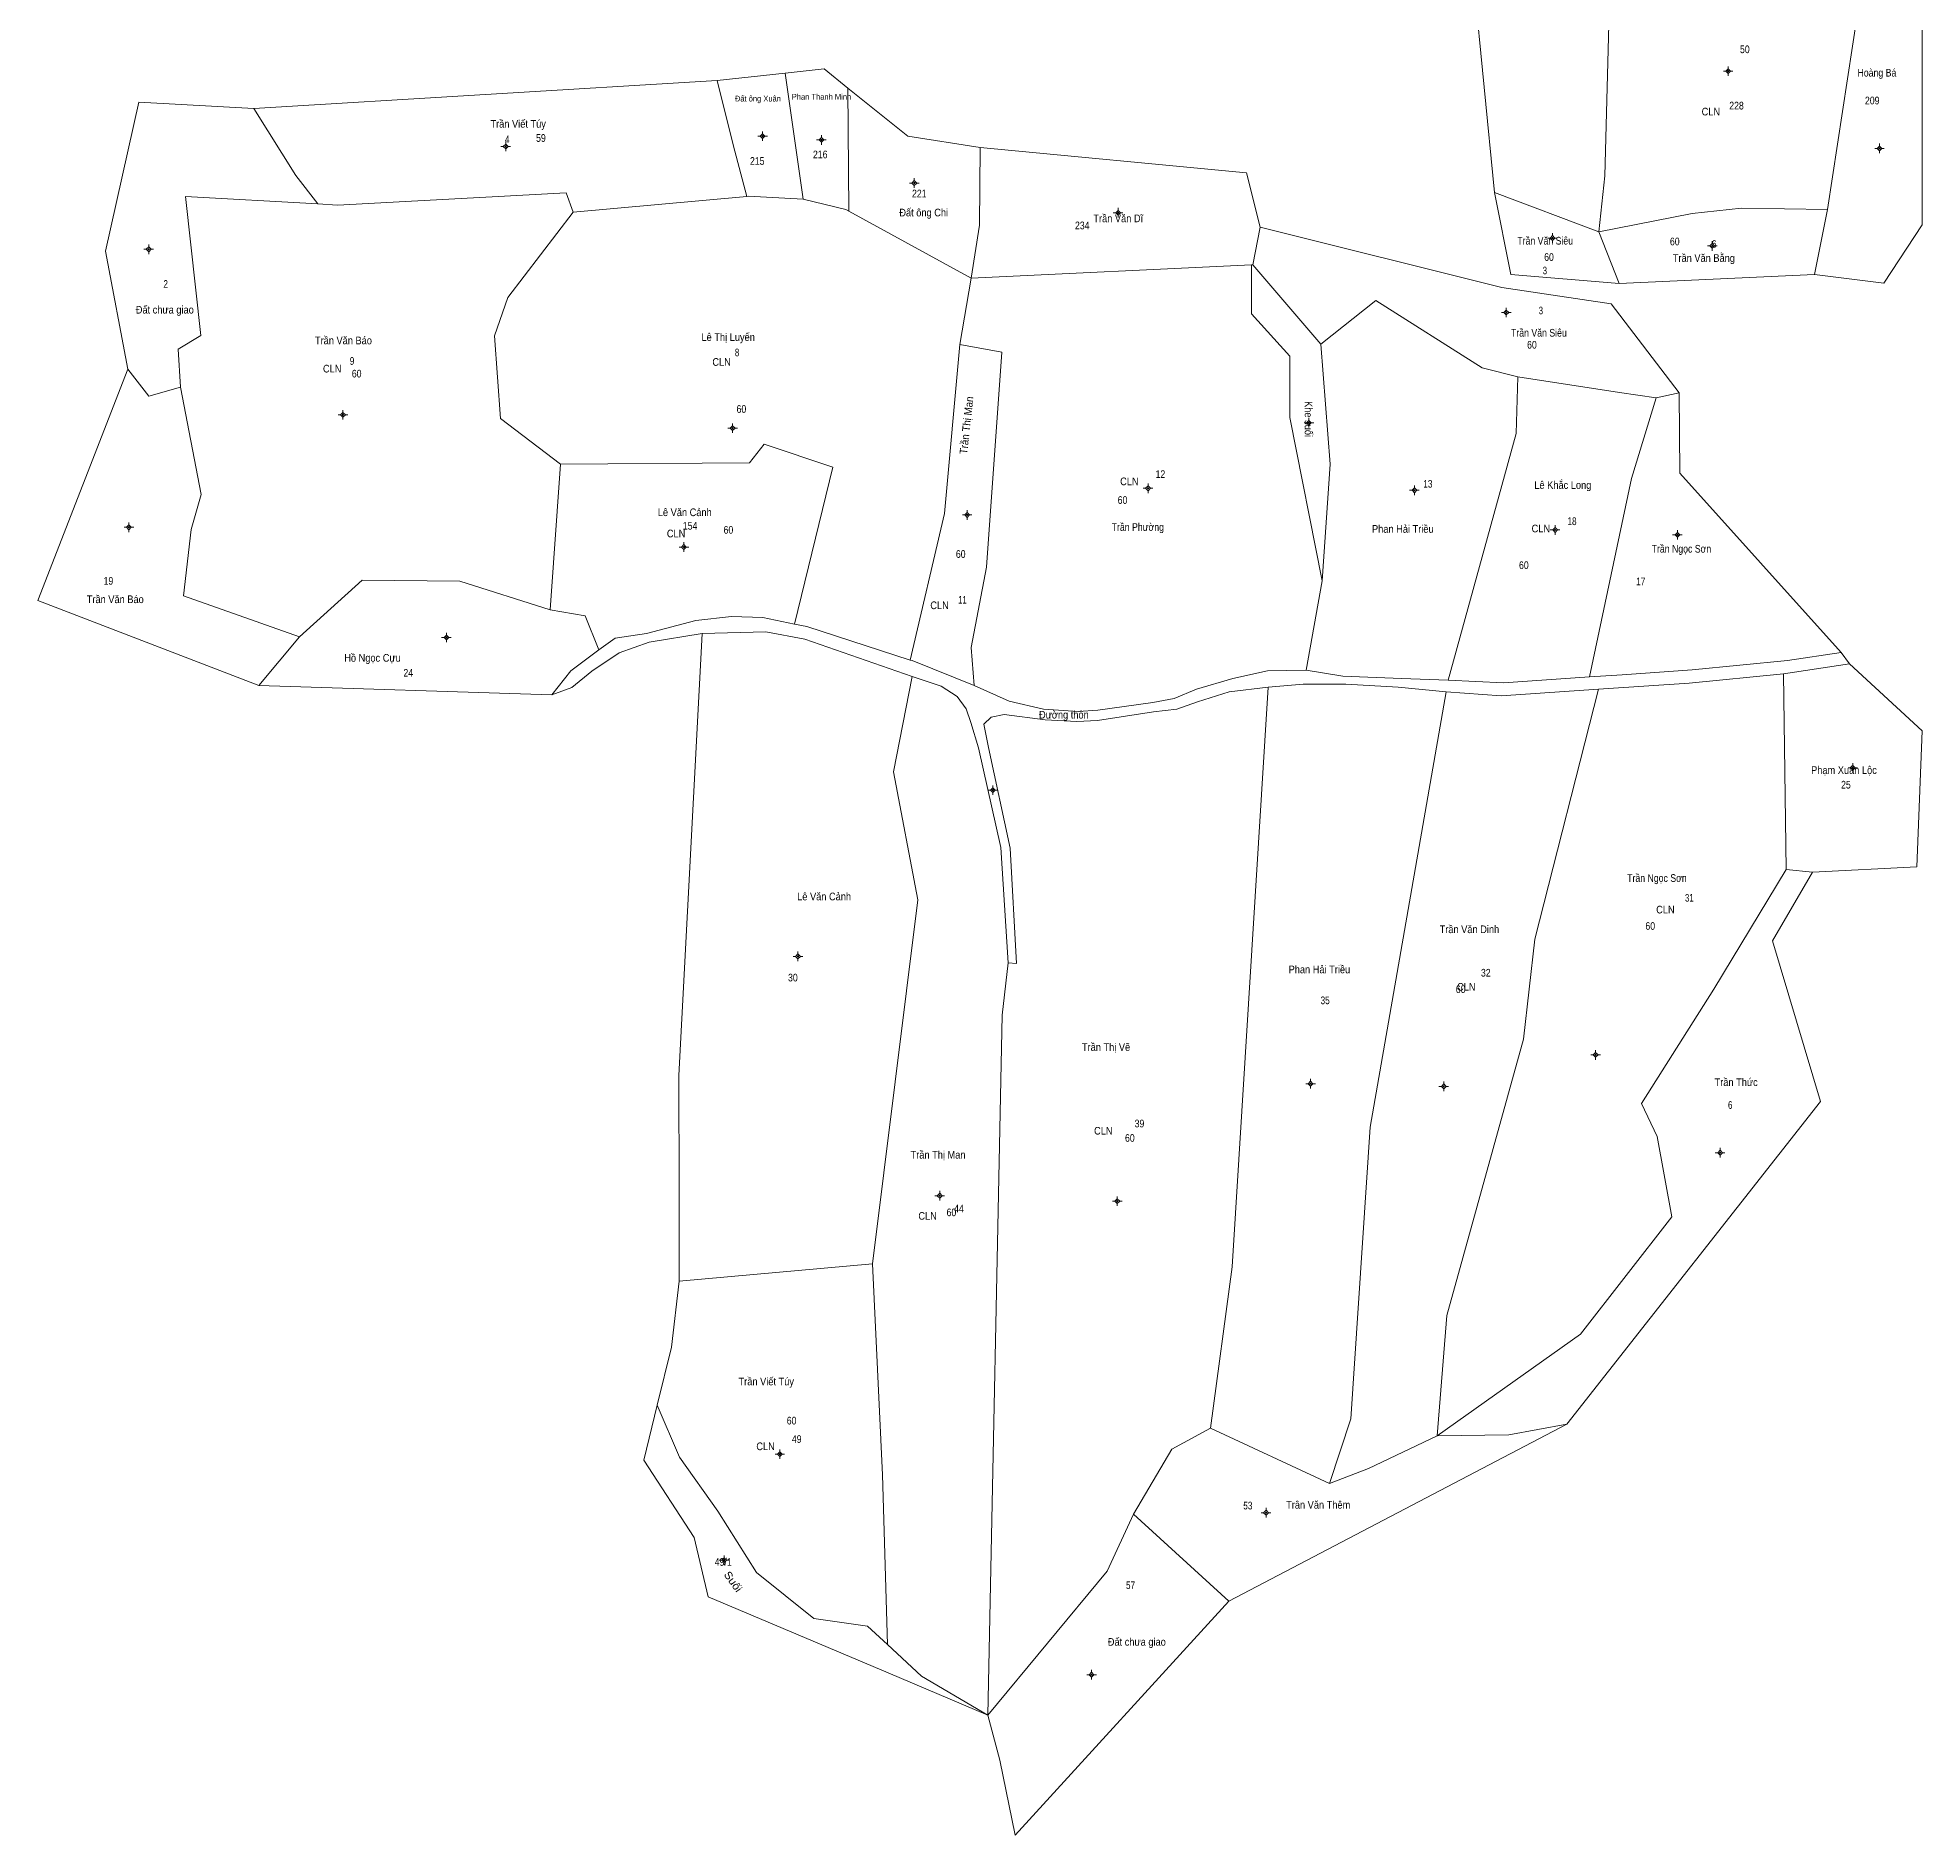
# Model space of a CAD drawing. Header units: metres. Extents: x 537114 to 539413, y 1847369 to 1850045.
# Drawn here: x 538219.7 to 538710.8, y 1848592.5 to 1849061 of the extents above; entities that cross this region are included whole.
import ezdxf
from ezdxf.enums import TextEntityAlignment as Align

# ---------------------------------------------------------------- set-up
doc = ezdxf.new("R2010")
doc.units = ezdxf.units.M
doc.header["$LTSCALE"] = 0.8
for name, color, linetype in [('1', 7, 'Continuous'), ('2', 7, 'Continuous'), ('3', 7, 'Continuous'), ('4', 7, 'Continuous')]:
    doc.layers.add(name, color=color, linetype=linetype)
for name, color, linetype, lineweight in [('11', 7, 'Continuous', 13), ('22', 7, 'Continuous', 13), ('5', 7, 'Continuous', 13)]:
    doc.layers.add(name, color=color, linetype=linetype, lineweight=lineweight)

msp = doc.modelspace()

# ---------------------------------------------------------------- hatches: boundary and pattern name
at = {"layer": '11'}
for points in [[(538660.4097, 1849052.23, 1), (538660.1097, 1849052.23, 1)], [(538341.8298, 1849032.6, 1), (538341.5298, 1849032.6, 1)], [(538408.7798, 1849035.29, 1), (538408.4798, 1849035.29, 1)], [(538424.1198, 1849034.31, 1), (538423.8198, 1849034.31, 1)], [(538699.8397, 1849032.1, 1), (538699.5397, 1849032.1, 1)], [(538448.3098, 1849023.08, 1), (538448.0097, 1849023.08, 1)], [(538501.4298, 1849015.33, 1), (538501.1297, 1849015.33, 1)], [(538614.6098, 1849008.74, 1), (538614.3098, 1849008.74, 1)], [(538656.2598, 1849006.69, 1), (538655.9598, 1849006.69, 1)], [(538248.7897, 1849005.81, 1), (538248.4897, 1849005.81, 1)], [(538602.5798, 1848989.35, 1), (538602.2798, 1848989.35, 1)], [(538299.4298, 1848962.67, 1), (538299.1297, 1848962.67, 1)], [(538400.9797, 1848959.2, 1), (538400.6797, 1848959.2, 1)], [(538551.1498, 1848960.6, 1), (538550.8498, 1848960.6, 1)], [(538509.2197, 1848943.54, 1), (538508.9197, 1848943.54, 1)], [(538578.6398, 1848943, 1), (538578.3398, 1848943, 1)], [(538243.6398, 1848933.36, 1), (538243.3398, 1848933.36, 1)], [(538462.0897, 1848936.58, 1), (538461.7897, 1848936.58, 1)], [(538615.2998, 1848932.68, 1), (538614.9997, 1848932.68, 1)], [(538388.2798, 1848928.22, 1), (538387.9798, 1848928.22, 1)], [(538647.1898, 1848931.4, 1), (538646.8897, 1848931.4, 1)], [(538326.3898, 1848904.65, 1), (538326.0898, 1848904.65, 1)], [(538692.8898, 1848870.67, 1), (538692.5898, 1848870.67, 1)], [(538468.7798, 1848864.86, 1), (538468.4798, 1848864.86, 1)], [(538417.9898, 1848821.54, 1), (538417.6898, 1848821.54, 1)], [(538625.8698, 1848795.88, 1), (538625.5698, 1848795.88, 1)], [(538551.5798, 1848788.36, 1), (538551.2798, 1848788.36, 1)], [(538586.2897, 1848787.68, 1), (538585.9897, 1848787.68, 1)], [(538658.2998, 1848770.38, 1), (538657.9997, 1848770.38, 1)], [(538454.9298, 1848759.18, 1), (538454.6297, 1848759.18, 1)], [(538501.2098, 1848757.76, 1), (538500.9098, 1848757.76, 1)], [(538413.2698, 1848691.82, 1), (538412.9698, 1848691.82, 1)], [(538539.9797, 1848676.56, 1), (538539.6797, 1848676.56, 1)], [(538398.7398, 1848664.21, 1), (538398.4398, 1848664.21, 1)], [(538494.5098, 1848634.36, 1), (538494.2098, 1848634.36, 1)]]:
    msp.add_hatch(color=256, dxfattribs=at).paths.add_polyline_path(points)

# ---------------------------------------------------------------- linework, layer by layer
for p, q in [((538659.63, 1849052.23), (538659.01, 1849052.23)), ((538660.26, 1849053.48), (538660.26, 1849052.85)), ((538660.26, 1849051.61), (538660.26, 1849050.98)), ((538661.51, 1849052.23), (538660.89, 1849052.23)), ((538408.63, 1849036.54), (538408.63, 1849035.91)), ((538341.06, 1849032.6), (538340.43, 1849032.6)), ((538341.68, 1849033.85), (538341.68, 1849033.23)), ((538341.68, 1849031.97), (538341.68, 1849031.35)), ((538342.93, 1849032.6), (538342.31, 1849032.6)), ((538408.01, 1849035.29), (538407.38, 1849035.29)), ((538408.63, 1849034.67), (538408.63, 1849034.04)), ((538409.88, 1849035.29), (538409.25, 1849035.29)), ((538423.35, 1849034.31), (538422.72, 1849034.31)), ((538423.97, 1849035.56), (538423.97, 1849034.93)), ((538423.97, 1849033.69), (538423.97, 1849033.06)), ((538425.22, 1849034.31), (538424.59, 1849034.31)), ((538699.06, 1849032.1), (538698.44, 1849032.1)), ((538699.69, 1849033.35), (538699.69, 1849032.73)), ((538699.69, 1849031.47), (538699.69, 1849030.85)), ((538700.94, 1849032.1), (538700.31, 1849032.1)), ((538447.53, 1849023.08), (538446.91, 1849023.08)), ((538448.16, 1849024.33), (538448.16, 1849023.71)), ((538448.16, 1849022.45), (538448.16, 1849021.83)), ((538449.41, 1849023.08), (538448.79, 1849023.08)), ((538501.28, 1849016.58), (538501.28, 1849015.95)), ((538500.65, 1849015.33), (538500.03, 1849015.33)), ((538501.28, 1849014.71), (538501.28, 1849014.08)), ((538502.53, 1849015.33), (538501.91, 1849015.33)), ((538248.64, 1849007.06), (538248.64, 1849006.43)), ((538613.83, 1849008.74), (538613.21, 1849008.74)), ((538614.46, 1849009.99), (538614.46, 1849009.37)), ((538614.46, 1849008.11), (538614.46, 1849007.49)), ((538615.71, 1849008.74), (538615.09, 1849008.74)), ((538655.49, 1849006.69), (538654.86, 1849006.69)), ((538656.11, 1849007.94), (538656.11, 1849007.31)), ((538657.36, 1849006.69), (538656.73, 1849006.69)), ((538248.01, 1849005.81), (538247.39, 1849005.81)), ((538248.64, 1849005.19), (538248.64, 1849004.56)), ((538249.89, 1849005.81), (538249.27, 1849005.81)), ((538656.11, 1849006.07), (538656.11, 1849005.44)), ((538601.81, 1848989.35), (538601.18, 1848989.35)), ((538602.43, 1848990.6), (538602.43, 1848989.97)), ((538602.43, 1848988.73), (538602.43, 1848988.1)), ((538603.68, 1848989.35), (538603.06, 1848989.35)), ((538298.65, 1848962.67), (538298.03, 1848962.67)), ((538299.28, 1848963.92), (538299.28, 1848963.29)), ((538299.28, 1848962.05), (538299.28, 1848961.42)), ((538300.53, 1848962.67), (538299.91, 1848962.67)), ((538400.2, 1848959.2), (538399.58, 1848959.2)), ((538400.83, 1848960.45), (538400.83, 1848959.83)), ((538400.83, 1848958.57), (538400.83, 1848957.95)), ((538402.08, 1848959.2), (538401.45, 1848959.2)), ((538550.37, 1848960.6), (538549.75, 1848960.6)), ((538551, 1848961.85), (538551, 1848961.23)), ((538551, 1848959.97), (538551, 1848959.35)), ((538552.25, 1848960.6), (538551.63, 1848960.6)), ((538508.44, 1848943.54), (538507.82, 1848943.54)), ((538509.07, 1848944.79), (538509.07, 1848944.17)), ((538509.07, 1848942.91), (538509.07, 1848942.29)), ((538510.32, 1848943.54), (538509.69, 1848943.54)), ((538577.87, 1848943), (538577.24, 1848943)), ((538578.49, 1848944.25), (538578.49, 1848943.63)), ((538579.74, 1848943), (538579.11, 1848943)), ((538461.94, 1848937.83), (538461.94, 1848937.21)), ((538578.49, 1848942.37), (538578.49, 1848941.75)), ((538242.87, 1848933.36), (538242.24, 1848933.36)), ((538243.49, 1848934.61), (538243.49, 1848933.99)), ((538243.49, 1848932.73), (538243.49, 1848932.11)), ((538244.74, 1848933.36), (538244.11, 1848933.36)), ((538461.31, 1848936.58), (538460.69, 1848936.58)), ((538461.94, 1848935.95), (538461.94, 1848935.33)), ((538463.19, 1848936.58), (538462.56, 1848936.58)), ((538614.53, 1848932.68), (538613.9, 1848932.68)), ((538615.15, 1848933.93), (538615.15, 1848933.31)), ((538616.4, 1848932.68), (538615.77, 1848932.68)), ((538647.04, 1848932.65), (538647.04, 1848932.03)), ((538387.51, 1848928.22), (538386.88, 1848928.22)), ((538388.13, 1848929.47), (538388.13, 1848928.85)), ((538389.38, 1848928.22), (538388.75, 1848928.22)), ((538615.15, 1848932.05), (538615.15, 1848931.43)), ((538646.41, 1848931.4), (538645.79, 1848931.4)), ((538647.04, 1848930.77), (538647.04, 1848930.15)), ((538648.29, 1848931.4), (538647.67, 1848931.4)), ((538388.13, 1848927.59), (538388.13, 1848926.97)), ((538325.61, 1848904.65), (538324.99, 1848904.65)), ((538326.24, 1848905.9), (538326.24, 1848905.27)), ((538326.24, 1848904.03), (538326.24, 1848903.4)), ((538327.49, 1848904.65), (538326.87, 1848904.65)), ((538692.11, 1848870.67), (538691.49, 1848870.67)), ((538692.74, 1848871.92), (538692.74, 1848871.29)), ((538692.74, 1848870.05), (538692.74, 1848869.42)), ((538693.99, 1848870.67), (538693.37, 1848870.67)), ((538468.01, 1848864.86), (538467.38, 1848864.86)), ((538468.63, 1848866.11), (538468.63, 1848865.49)), ((538468.63, 1848864.23), (538468.63, 1848863.61)), ((538469.88, 1848864.86), (538469.25, 1848864.86)), ((538417.21, 1848821.54), (538416.59, 1848821.54)), ((538417.84, 1848822.79), (538417.84, 1848822.17)), ((538417.84, 1848820.91), (538417.84, 1848820.29)), ((538419.09, 1848821.54), (538418.47, 1848821.54)), ((538625.09, 1848795.88), (538624.47, 1848795.88)), ((538625.72, 1848797.13), (538625.72, 1848796.51)), ((538625.72, 1848795.25), (538625.72, 1848794.63)), ((538626.97, 1848795.88), (538626.35, 1848795.88)), ((538550.81, 1848788.36), (538550.18, 1848788.36)), ((538551.43, 1848789.61), (538551.43, 1848788.99)), ((538551.43, 1848787.73), (538551.43, 1848787.11)), ((538552.68, 1848788.36), (538552.06, 1848788.36)), ((538585.51, 1848787.68), (538584.89, 1848787.68)), ((538586.14, 1848788.93), (538586.14, 1848788.31)), ((538586.14, 1848787.05), (538586.14, 1848786.43)), ((538587.39, 1848787.68), (538586.77, 1848787.68)), ((538658.15, 1848771.63), (538658.15, 1848771.01)), ((538657.53, 1848770.38), (538656.9, 1848770.38)), ((538658.15, 1848769.75), (538658.15, 1848769.13)), ((538659.4, 1848770.38), (538658.77, 1848770.38)), ((538454.15, 1848759.18), (538453.53, 1848759.18)), ((538454.78, 1848760.43), (538454.78, 1848759.81)), ((538454.78, 1848758.55), (538454.78, 1848757.93)), ((538456.03, 1848759.18), (538455.41, 1848759.18)), ((538500.44, 1848757.76), (538499.81, 1848757.76)), ((538501.06, 1848759.01), (538501.06, 1848758.39)), ((538501.06, 1848757.13), (538501.06, 1848756.51)), ((538502.31, 1848757.76), (538501.69, 1848757.76)), ((538413.12, 1848693.07), (538413.12, 1848692.45)), ((538412.49, 1848691.82), (538411.87, 1848691.82)), ((538413.12, 1848691.19), (538413.12, 1848690.57)), ((538414.37, 1848691.82), (538413.75, 1848691.82)), ((538539.83, 1848677.81), (538539.83, 1848677.19)), ((538539.2, 1848676.56), (538538.58, 1848676.56)), ((538539.83, 1848675.93), (538539.83, 1848675.31)), ((538541.08, 1848676.56), (538540.45, 1848676.56)), ((538397.97, 1848664.21), (538397.34, 1848664.21)), ((538398.59, 1848665.46), (538398.59, 1848664.83)), ((538398.59, 1848663.59), (538398.59, 1848662.96)), ((538399.84, 1848664.21), (538399.21, 1848664.21)), ((538493.73, 1848634.36), (538493.11, 1848634.36)), ((538494.36, 1848635.61), (538494.36, 1848634.99)), ((538494.36, 1848633.73), (538494.36, 1848633.11)), ((538495.61, 1848634.36), (538494.99, 1848634.36))]:
    msp.add_line(p, q, dxfattribs=at)
for points in [[(538660.26, 1849052.85), (538659.63, 1849052.23), (538660.26, 1849051.61), (538660.89, 1849052.23)], [(538408.63, 1849035.91), (538408.01, 1849035.29), (538408.63, 1849034.67), (538409.25, 1849035.29)], [(538341.68, 1849033.23), (538341.06, 1849032.6), (538341.68, 1849031.97), (538342.31, 1849032.6)], [(538423.97, 1849034.93), (538423.35, 1849034.31), (538423.97, 1849033.69), (538424.59, 1849034.31)], [(538699.69, 1849032.73), (538699.06, 1849032.1), (538699.69, 1849031.47), (538700.31, 1849032.1)], [(538448.16, 1849023.71), (538447.53, 1849023.08), (538448.16, 1849022.45), (538448.79, 1849023.08)], [(538501.28, 1849015.95), (538500.65, 1849015.33), (538501.28, 1849014.71), (538501.91, 1849015.33)], [(538248.64, 1849006.43), (538248.01, 1849005.81), (538248.64, 1849005.19), (538249.27, 1849005.81)], [(538614.46, 1849009.37), (538613.83, 1849008.74), (538614.46, 1849008.11), (538615.09, 1849008.74)], [(538656.11, 1849007.31), (538655.49, 1849006.69), (538656.11, 1849006.07), (538656.73, 1849006.69)], [(538602.43, 1848989.97), (538601.81, 1848989.35), (538602.43, 1848988.73), (538603.06, 1848989.35)], [(538299.28, 1848963.29), (538298.65, 1848962.67), (538299.28, 1848962.05), (538299.91, 1848962.67)], [(538400.83, 1848959.83), (538400.2, 1848959.2), (538400.83, 1848958.57), (538401.45, 1848959.2)], [(538551, 1848961.23), (538550.37, 1848960.6), (538551, 1848959.97), (538551.63, 1848960.6)], [(538509.07, 1848944.17), (538508.44, 1848943.54), (538509.07, 1848942.91), (538509.69, 1848943.54)], [(538578.49, 1848943.63), (538577.87, 1848943), (538578.49, 1848942.37), (538579.11, 1848943)], [(538243.49, 1848933.99), (538242.87, 1848933.36), (538243.49, 1848932.73), (538244.11, 1848933.36)], [(538461.94, 1848937.21), (538461.31, 1848936.58), (538461.94, 1848935.95), (538462.56, 1848936.58)], [(538615.15, 1848933.31), (538614.53, 1848932.68), (538615.15, 1848932.05), (538615.77, 1848932.68)], [(538388.13, 1848928.85), (538387.51, 1848928.22), (538388.13, 1848927.59), (538388.75, 1848928.22)], [(538647.04, 1848932.03), (538646.41, 1848931.4), (538647.04, 1848930.77), (538647.67, 1848931.4)], [(538326.24, 1848905.27), (538325.61, 1848904.65), (538326.24, 1848904.03), (538326.87, 1848904.65)], [(538692.74, 1848871.29), (538692.11, 1848870.67), (538692.74, 1848870.05), (538693.37, 1848870.67)], [(538468.63, 1848865.49), (538468.01, 1848864.86), (538468.63, 1848864.23), (538469.25, 1848864.86)], [(538417.84, 1848822.17), (538417.21, 1848821.54), (538417.84, 1848820.91), (538418.47, 1848821.54)], [(538625.72, 1848796.51), (538625.09, 1848795.88), (538625.72, 1848795.25), (538626.35, 1848795.88)], [(538551.43, 1848788.99), (538550.81, 1848788.36), (538551.43, 1848787.73), (538552.06, 1848788.36)], [(538586.14, 1848788.31), (538585.51, 1848787.68), (538586.14, 1848787.05), (538586.77, 1848787.68)], [(538658.15, 1848771.01), (538657.53, 1848770.38), (538658.15, 1848769.75), (538658.77, 1848770.38)], [(538454.78, 1848759.81), (538454.15, 1848759.18), (538454.78, 1848758.55), (538455.41, 1848759.18)], [(538501.06, 1848758.39), (538500.44, 1848757.76), (538501.06, 1848757.13), (538501.69, 1848757.76)], [(538413.12, 1848692.45), (538412.49, 1848691.82), (538413.12, 1848691.19), (538413.75, 1848691.82)], [(538539.83, 1848677.19), (538539.2, 1848676.56), (538539.83, 1848675.93), (538540.45, 1848676.56)], [(538398.59, 1848664.83), (538397.97, 1848664.21), (538398.59, 1848663.59), (538399.21, 1848664.21)], [(538494.36, 1848634.99), (538493.73, 1848634.36), (538494.36, 1848633.73), (538494.99, 1848634.36)]]:
    msp.add_lwpolyline(points, close=True, dxfattribs=at)
for centre in [(538660.2597, 1849052.23), (538341.6798, 1849032.6), (538408.6298, 1849035.29), (538423.9698, 1849034.31), (538699.6897, 1849032.1), (538448.1597, 1849023.08), (538501.2797, 1849015.33), (538614.4598, 1849008.74), (538656.1098, 1849006.69), (538248.6397, 1849005.81), (538602.4298, 1848989.35), (538299.2797, 1848962.67), (538400.8297, 1848959.2), (538550.9998, 1848960.6), (538509.0697, 1848943.54), (538578.4898, 1848943), (538243.4898, 1848933.36), (538461.9397, 1848936.58), (538615.1497, 1848932.68), (538388.1298, 1848928.22), (538647.0397, 1848931.4), (538326.2398, 1848904.65), (538692.7398, 1848870.67), (538468.6298, 1848864.86), (538417.8398, 1848821.54), (538625.7198, 1848795.88), (538551.4298, 1848788.36), (538586.1397, 1848787.68), (538658.1497, 1848770.38), (538454.7797, 1848759.18), (538501.0598, 1848757.76), (538413.1198, 1848691.82), (538539.8297, 1848676.56), (538398.5898, 1848664.21), (538494.3598, 1848634.36)]:
    msp.add_circle(centre, 0.15, dxfattribs=at)
at = {"layer": '22'}
for q in [(538689.67, 1848900.74), (538674.65, 1848895.16)]:
    msp.add_line((538691.85, 1848897.82), q, dxfattribs=at)
for points in [[(538365.98, 1848901.43), (538370.21, 1848904.5), (538378.41, 1848905.7), (538391.23, 1848909.08), (538400.56, 1848910.08), (538408.67, 1848909.84), (538416.95, 1848908.14)], [(538416.95, 1848908.14), (538420.17, 1848907.48), (538447.11, 1848898.77)], [(538392.88, 1848905.65), (538379.11, 1848903.4), (538371.29, 1848900.63), (538364.13, 1848895.84), (538358.89, 1848891.64), (538353.73, 1848889.69)], [(538447.62, 1848894.52), (538419.63, 1848904.23), (538409.47, 1848906.14), (538392.88, 1848905.65)], [(538353.73, 1848889.69), (538358.62, 1848895.97), (538365.98, 1848901.43)], [(538447.11, 1848898.77), (538447.57, 1848898.62), (538463.75, 1848892.17)], [(538624.12, 1848894.39), (538632.64, 1848894.96), (538650.85, 1848896.18), (538675.68, 1848898.62), (538689.67, 1848900.74)], [(538447.62, 1848894.52), (538455.14, 1848892), (538459.35, 1848889.24), (538461.69, 1848886.06), (538462.91, 1848882.52), (538464.88, 1848875.9), (538470.68, 1848849.89), (538472.61, 1848819.83)], [(538550.31, 1848896.12), (538540.19, 1848895.94), (538531.2, 1848893.98), (538521.67, 1848891.21), (538515.85, 1848888.73), (538510.36, 1848887.74), (538495.97, 1848885.74), (538490.84, 1848885.33), (538481.8, 1848885.98), (538472.87, 1848888.06), (538463.75, 1848892.17)], [(538587.29, 1848893.56), (538575.16, 1848893.94), (538559.87, 1848894.6), (538550.31, 1848896.12)], [(538624.12, 1848894.39), (538601.68, 1848892.81), (538587.29, 1848893.56)], [(538674.65, 1848895.16), (538650.13, 1848892.71), (538626.43, 1848891.17)], [(538540.41, 1848891.68), (538530.19, 1848890.5), (538522, 1848887.84), (538516.59, 1848886), (538510.47, 1848885.25), (538495.94, 1848883.06), (538490.49, 1848882.74), (538482.3, 1848883.15), (538471.55, 1848884.62), (538468.23, 1848883.87), (538466.28, 1848882.05), (538467.51, 1848876), (538473.16, 1848849.78), (538474.79, 1848819.65), (538472.61, 1848819.83)], [(538586.81, 1848890.5), (538574.3, 1848891.66), (538560.61, 1848892.46), (538549.51, 1848892.51), (538540.41, 1848891.68)], [(538626.43, 1848891.17), (538601.12, 1848889.45), (538586.81, 1848890.5)]]:
    msp.add_lwpolyline(points, dxfattribs=at)
at = {"layer": '5'}
for p, q in [((538686.14, 1849016.2), (538694, 1849067.22)), ((538396.82, 1849049.76), (538414.49, 1849051.7)), ((538414.49, 1849051.7), (538419.18, 1849018.88)), ((538396.82, 1849049.76), (538276.07, 1849042.5)), ((538431.1, 1849015.78), (538430.88, 1849047.84)), ((538359.29, 1849015.45), (538404.5, 1849019.6)), ((538626.56, 1849010.34), (538599.4, 1849020.61)), ((538682.73, 1848999.25), (538686.14, 1849016.2)), ((538431.1, 1849015.78), (538462.98, 1848998.31)), ((538536.37, 1849001.76), (538538.29, 1849011.57)), ((538462.98, 1848998.31), (538536, 1849001.74)), ((538536, 1849001.74), (538536.37, 1849001.76)), ((538554.12, 1848981.11), (538536.37, 1849001.76)), ((538462.98, 1848998.31), (538460, 1848981)), ((538682.73, 1848999.25), (538631.83, 1848996.88)), ((538647.52, 1848968.41), (538641.47, 1848967.13)), ((538355.94, 1848949.86), (538353.26, 1848911.82)), ((538554.46, 1848919.44), (538550.31, 1848896.12)), ((538277.34, 1848892.12), (538287.93, 1848904.78)), ((538353.73, 1848889.69), (538277.34, 1848892.12)), ((538386.91, 1848736.93), (538437.24, 1848741.43)), ((538525.35, 1848698.62), (538556.34, 1848684.2)), ((538530.14, 1848653.5), (538618.19, 1848699.62)), ((538530.14, 1848653.5), (538505.3, 1848676.22))]:
    msp.add_line(p, q, dxfattribs=at)
for points in [[(538599.4, 1849020.61), (538594.02, 1849075.6), (538586.23, 1849139.8), (538622.04, 1849212.51), (538641.21, 1849216.99), (538640.38, 1849209.35)], [(538629.9, 1849094.12), (538628.12, 1849024.93), (538626.56, 1849010.34), (538631.83, 1848996.88)], [(538710.83, 1849062.95), (538710.77, 1849012.22), (538700.84, 1848996.97), (538682.73, 1848999.25)], [(538414.49, 1849051.7), (538424.71, 1849052.83), (538430.88, 1849047.84)], [(538396.82, 1849049.76), (538401, 1849033), (538404.5, 1849019.6)], [(538430.88, 1849047.84), (538446.44, 1849035.26), (538465.34, 1849032.34)], [(538276.07, 1849042.5), (538246.06, 1849044.12), (538237.43, 1849005.33), (538243.17, 1848974.59)], [(538276.07, 1849042.5), (538287, 1849025), (538292.74, 1849017.63)], [(538462.98, 1848998.31), (538465.17, 1849012.13), (538465.34, 1849032.34)], [(538538.29, 1849011.57), (538534.76, 1849025.75), (538465.34, 1849032.34)], [(538292.74, 1849017.63), (538258.24, 1849019.56), (538262.22, 1848983.31), (538256.3, 1848979.8), (538256.96, 1848969.86)], [(538359.29, 1849015.45), (538357.4, 1849020.56), (538297.83, 1849017.34), (538292.74, 1849017.63)], [(538404.5, 1849019.6), (538404.83, 1849019.63), (538419.18, 1849018.88)], [(538419.18, 1849018.88), (538430.32, 1849016.21), (538431.1, 1849015.78)], [(538599.4, 1849020.61), (538603.6, 1848999.24), (538631.83, 1848996.88)], [(538626.56, 1849010.34), (538650.88, 1849015.1), (538663.72, 1849016.5), (538686.14, 1849016.2)], [(538355.94, 1848949.86), (538340.3, 1848961.74), (538338.76, 1848983.25), (538342.21, 1848993.29), (538359.29, 1849015.45)], [(538647.52, 1848968.41), (538629.76, 1848991.61), (538601.28, 1848995.85), (538538.29, 1849011.57)], [(538536, 1849001.74), (538536, 1848989), (538546, 1848978), (538546, 1848962), (538554.46, 1848919.44)], [(538605.43, 1848972.55), (538596.18, 1848974.95), (538568.46, 1848992.45), (538554.12, 1848981.11)], [(538460, 1848981), (538456, 1848937), (538447.11, 1848898.77)], [(538463.75, 1848892.17), (538463, 1848902), (538467, 1848923), (538471, 1848979), (538460, 1848981)], [(538554.12, 1848981.11), (538556.56, 1848949.82), (538554.46, 1848919.44)], [(538277.34, 1848892.12), (538219.72, 1848914.26), (538243.17, 1848974.59)], [(538256.96, 1848969.86), (538248.66, 1848967.5), (538243.17, 1848974.59)], [(538587.29, 1848893.56), (538604.97, 1848957.81), (538605.43, 1848972.55)], [(538641.47, 1848967.13), (538631.98, 1848968.53), (538605.43, 1848972.55)], [(538256.96, 1848969.86), (538262.29, 1848941.89), (538259.68, 1848932.79), (538257.69, 1848915.49), (538287.93, 1848904.78)], [(538641.47, 1848967.13), (538635.1, 1848946.08), (538624.12, 1848894.39)], [(538689.67, 1848900.74), (538647.68, 1848947.45), (538647.52, 1848968.41)], [(538355.94, 1848949.86), (538405.21, 1848950.2), (538409, 1848955), (538426.92, 1848949), (538416.95, 1848908.14)], [(538353.26, 1848911.82), (538329.72, 1848919.32), (538304.28, 1848919.61), (538287.93, 1848904.78)], [(538353.26, 1848911.82), (538362.35, 1848910.32), (538365.98, 1848901.43)], [(538392.88, 1848905.65), (538386.82, 1848790.54), (538386.87, 1848760.09), (538386.91, 1848736.93)], [(538437.24, 1848741.43), (538449.08, 1848836.3), (538442.75, 1848869.64), (538447.62, 1848894.52)], [(538674.65, 1848895.16), (538675.41, 1848844.16), (538682.2, 1848843.52)], [(538682.2, 1848843.52), (538709.43, 1848844.89), (538710.85, 1848880.33), (538691.85, 1848897.82)], [(538525.35, 1848698.62), (538530.97, 1848740.64), (538540.41, 1848891.68)], [(538586.81, 1848890.5), (538566.92, 1848777), (538561.93, 1848701), (538556.34, 1848684.2)], [(538584.4, 1848696.59), (538586.93, 1848728), (538606.91, 1848800), (538609.91, 1848826), (538626.43, 1848891.17)], [(538675.41, 1848844.16), (538656.48, 1848813.03), (538637.69, 1848783.21), (538641.72, 1848774.6), (538645.57, 1848753.71), (538621.8, 1848723.1), (538584.4, 1848696.59)], [(538618.19, 1848699.62), (538684.34, 1848783.77), (538671.77, 1848825.6), (538682.2, 1848843.52)], [(538472.61, 1848819.83), (538471.08, 1848806.2), (538467.31, 1848623.84)], [(538437.24, 1848741.43), (538439.85, 1848686.41), (538441.16, 1848642.21)], [(538381.18, 1848704.59), (538384.89, 1848719.74), (538386.91, 1848736.93)], [(538381.18, 1848704.59), (538377.66, 1848690.23), (538390.78, 1848670.15), (538394.48, 1848654.62), (538441.38, 1848634.8), (538467.31, 1848623.84)], [(538381.18, 1848704.59), (538387, 1848691), (538397, 1848677), (538407, 1848661), (538422, 1848649), (538436, 1848647), (538441.16, 1848642.21)], [(538505.3, 1848676.22), (538515.24, 1848693.15), (538525.35, 1848698.62)], [(538618.19, 1848699.62), (538603.07, 1848696.86), (538584.4, 1848696.59)], [(538556.34, 1848684.2), (538566.53, 1848688.08), (538584.4, 1848696.59)], [(538467.31, 1848623.84), (538498.44, 1848661.35), (538505.3, 1848676.22)], [(538530.14, 1848653.5), (538474.47, 1848592.5), (538470.48, 1848612.05), (538467.31, 1848623.84)], [(538441.16, 1848642.21), (538450, 1848634), (538467.31, 1848623.84)]]:
    msp.add_lwpolyline(points, dxfattribs=at)

# ---------------------------------------------------------------- texts
at = {"layer": '1'}
for s, height, width, p in [('Hoàng Bá', 2, 0.85, (538699.02, 1849050.83)), ('Đất ông Xuân', 1.5, 0.9, (538407.41, 1849044.33)), ('Phan Thanh Minh', 1.5, 0.9, (538423.975, 1849044.82)), ('Trần Viết Túy', 2, 0.9, (538344.935, 1849037.51)), ('Đất ông Chi', 2, 0.9, (538450.615, 1849014.39)), ('Trần Văn Dĩ', 2, 0.9, (538501.315, 1849012.87)), ('Trần Văn Siêu', 2, 0.85, (538612.575, 1849007.05)), ('Trần Văn Bằng', 2, 0.9, (538653.925, 1849002.54)), ('Đất chưa giao', 2, 0.9, (538252.84, 1848989.07)), ('Trần Văn Báo', 2, 0.9, (538299.4, 1848981.05)), ('Lê Thị Luyến', 2, 0.9, (538399.655, 1848981.93)), ('Trần Văn Siêu', 2, 0.85, (538610.935, 1848983.06)), ('Lê Khắc Long', 2, 0.9, (538617.175, 1848943.38)), ('Lê Văn Cảnh', 2, 0.9, (538388.345, 1848936.28)), ('Trần Phường', 2, 0.85, (538506.41, 1848932.44)), ('Phan Hải Triều', 2, 0.9, (538575.475, 1848931.94)), ('Trần Ngọc Sơn', 2, 0.85, (538648.075, 1848926.77)), ('Trần Văn Báo', 2, 0.9, (538239.93, 1848913.61)), ('Hồ Ngọc Cựu', 2, 0.9, (538306.97, 1848898.34)), ('Đường thôn', 2, 0.9, (538487.14, 1848883.53)), ('Phạm Xuân Lộc', 2, 0.9, (538690.435, 1848869.1)), ('Trần Ngọc Sơn', 2, 0.85, (538641.695, 1848840.96)), ('Lê Văn Cảnh', 2, 0.9, (538424.665, 1848836.15)), ('Trần Văn Dinh', 2, 0.9, (538592.825, 1848827.61)), ('Phan Hải Triều', 2, 0.9, (538553.735, 1848817.15)), ('Trần Thị Vẽ', 2, 0.9, (538498.135, 1848796.91)), ('Trần Thức', 2, 0.9, (538662.335, 1848787.76)), ('Trần Thị Man', 2, 0.9, (538454.345, 1848768.85)), ('Trần Viết Túy', 2, 0.9, (538409.585, 1848709.76)), ('Trân Văn Thêm', 2, 0.9, (538553.42, 1848677.63)), ('Đất chưa giao', 2, 0.9, (538506.15, 1848641.91))]:
    msp.add_text(s, height=height, dxfattribs=dict(at, width=width)).set_placement(p, align=Align.CENTER)
for s, rotation, width, p in [('Trần Thị Man', 83.66, 0.95, (538462.755, 1848959.8346)), ('Khe suối', 270, 0.9, (538549.92, 1848961.565)), ('Suối', 305.538, 1.1, (538400.122, 1848658.0312))]:
    msp.add_text(s, height=2, rotation=rotation, dxfattribs=dict(at, width=width)).set_placement(p, align=Align.CENTER)
at = {"layer": '2'}
for s, width, p in [('209', 0.85, (538697.7918, 1849043.584)), ('228', 0.85, (538662.4318, 1849042.254)), ('6', 0.8, (538656.6018, 1849006.2181)), ('3', 0.75, (538612.4918, 1848999.2882))]:
    msp.add_text(s, height=2, rotation=359.819, dxfattribs=dict(at, width=width)).set_placement(p, align=Align.CENTER)
for s, width, p in [('59', 0.85, (538350.865, 1849033.82)), ('216', 0.85, (538423.65, 1849029.53)), ('215', 0.85, (538407.235, 1849027.83)), ('221 ', 0.85, (538449.78, 1849019.35)), ('234', 0.85, (538491.935, 1849011.03)), ('2', 0.8, (538253.07, 1848995.78)), ('3', 0.75, (538611.45, 1848988.86)), ('9', 0.8, (538301.64, 1848975.71)), ('8', 0.75, (538401.98, 1848977.93)), ('12', 0.85, (538512.295, 1848946.22)), ('13', 0.8, (538582.005, 1848943.7)), ('154', 0.85, (538389.735, 1848932.75)), ('18', 0.8, (538619.565, 1848933.94)), ('19', 0.85, (538238.145, 1848918.41)), ('17', 0.8, (538637.475, 1848918.25)), ('11', 0.75, (538460.73, 1848913.47)), ('24', 0.85, (538316.29, 1848894.45)), ('25  ', 0.85, (538691.575, 1848865.29)), ('31', 0.75, (538650.13, 1848835.81)), ('30', 0.85, (538416.52, 1848815.02)), ('32', 0.85, (538597.095, 1848816.28)), ('35', 0.8, (538555.23, 1848809.09)), ('6', 0.8, (538660.8, 1848781.81)), ('39', 0.85, (538506.845, 1848776.99)), ('44', 0.85, (538459.8, 1848754.81)), ('49', 0.85, (538417.525, 1848694.76)), ('53', 0.8, (538535.085, 1848677.43)), ('49/1', 0.85, (538398.37, 1848662.73)), ('57', 0.8, (538504.515, 1848656.68))]:
    msp.add_text(s, height=2, dxfattribs=dict(at, width=width)).set_placement(p, align=Align.CENTER)
at = {"layer": '3', "width": 0.9}
msp.add_text('CLN ', height=2, rotation=359.819, dxfattribs=at).set_placement((538658.8237, 1849040.6825), align=Align.RIGHT)
for p in [(538401.03, 1848975.45), (538299.54, 1848973.71), (538507.28, 1848944.33), (538389.16, 1848930.74), (538614.52, 1848932.05), (538457.82, 1848912.04), (538646.98, 1848832.74), (538595.09, 1848812.61), (538500.5, 1848775.1), (538454.71, 1848752.92), (538412.48, 1848692.87)]:
    msp.add_text('CLN ', height=2, dxfattribs=at).set_placement(p, align=Align.RIGHT)
at = {"layer": '4'}
for s, width, p in [('50', 0.85, (538664.6, 1849056.93)), ('4', 0.8, (538342.075, 1849033.47)), ('60', 0.85, (538646.34, 1849006.85)), ('60', 0.85, (538613.57, 1849002.79)), ('60', 0.85, (538609.12, 1848979.93)), ('60', 0.85, (538302.85, 1848972.41)), ('60', 0.85, (538403.11, 1848963.2)), ('60', 0.85, (538502.43, 1848939.47)), ('60', 0.85, (538399.72, 1848931.7)), ('60', 0.85, (538460.26, 1848925.4)), ('60', 0.85, (538607.01, 1848922.49)), ('60', 0.85, (538639.95, 1848828.48)), ('60', 0.85, (538590.54, 1848812)), ('60', 0.85, (538504.33, 1848773.23)), ('60', 0.85, (538457.84, 1848753.84)), ('60', 0.85, (538416.19, 1848699.57))]:
    msp.add_text(s, height=2, dxfattribs=dict(at, width=width)).set_placement(p, align=Align.CENTER)

doc.saveas('drawing.dxf')
